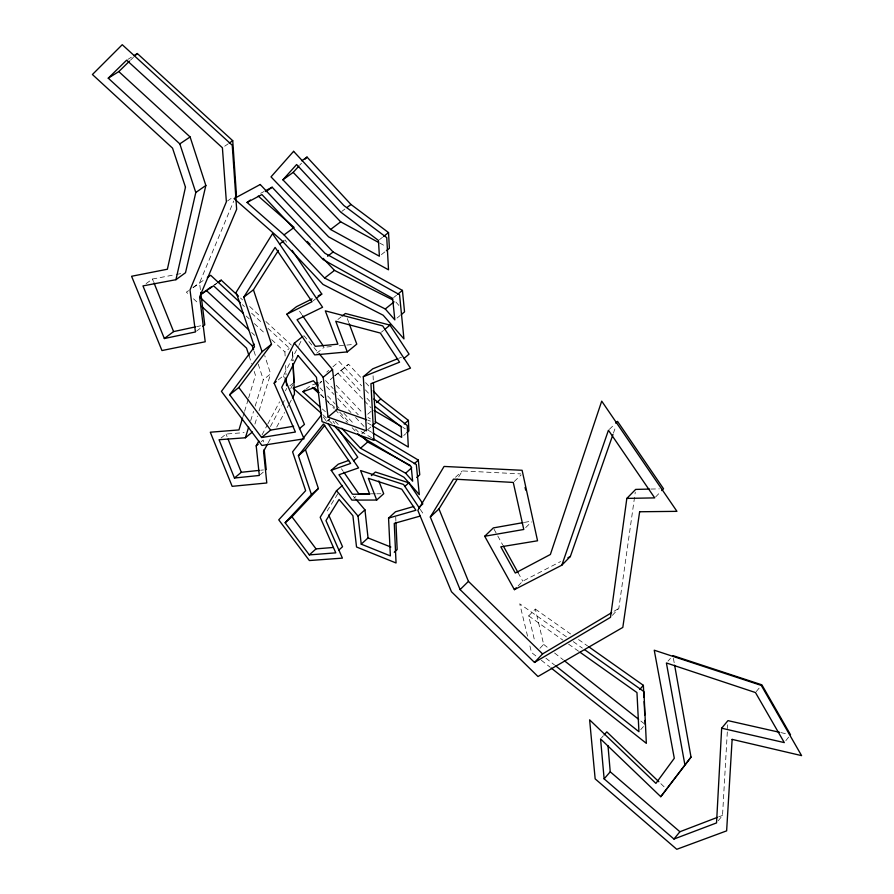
<?xml version="1.0" encoding="UTF-8"?>
<svg xmlns="http://www.w3.org/2000/svg" width="894" height="894" viewBox="0 0 894 894"><rect width="100%" height="100%" fill="white"/><g stroke="black" fill="none" stroke-linecap="round" stroke-linejoin="round"><path stroke-width="0.67" stroke-dasharray="4.47 3.35" d="M718.251 820.77L722.531 815.406L727.716 724.81M612.356 615.351L618.816 608.401L635.265 492.147M242.989 416.604L244.196 412.615M244.598 411.285L248.219 399.294M248.621 397.964L255.472 375.324L254.187 371.435M250.7 420.627L253.55 411.385M255.181 406.111L263.339 379.726L270.636 373.871L264.747 355.644M254.913 424.058L257.405 416.135M259.059 410.849L270.636 373.871M613.418 433.188L615.709 426.628M200.39 289.678L199.552 282.906L233.747 201.049M278.269 379.894L283.42 375.737L298.272 346.548M298.898 345.33L301.993 339.239M262.043 434.853L267.239 425.075M267.887 423.845L279.576 401.831M285.409 390.823L286.717 388.376M270.424 426.561L281.554 405.72M282.213 404.501L284.828 399.596M290.729 388.566L292.696 384.889M268.155 442.876L270.793 438.015M276.704 427.064L284.594 412.469M287.22 407.597L288.538 405.161M289.187 403.954L291.824 399.082M337.764 493.823L327.048 511.212L328.154 513.748M458.689 476.86L462.343 470.914L520.744 473.898M328.165 421.085L329.841 418.973M785.848 740.645L788.966 736.734M756.257 691.587L759.464 687.721M640.73 729.638L643.423 726.543M668.019 661.113L670.466 658.353M601.461 737.93L603.238 735.907M299.646 165.245L301.49 163.2M539.931 648.306L543.653 644.395L535.327 609.082L528.7 615.91L534.947 642.082M655.593 496.986L660.878 491.51M518.118 585.883L522.778 581.178L560.594 561.555M525.706 527.583L531.483 521.906M130.49 60.177L133.418 57.328M609.35 429.366L614.815 424.047M514.251 481.497L521.146 474.915M455.459 477.284L462.343 470.914M353.879 498.316L355.868 496.55M403.73 435.512L405.798 433.691M326.768 372.116L328.824 370.339M332.926 366.797L339.072 361.489L361.634 385.828M361.712 433.925L364.808 431.243M367.4 429.936L371.468 426.416M367.702 414.235L372.921 409.765M334.781 375.815L348.582 364.238L361.846 378.542M334.792 375.916L348.582 364.238M326.545 421.409L329.651 418.783M260.31 474.636L263.272 472.133M261.216 441.703L263.216 440.038L263.629 444.072M381.425 332.177L383.56 330.411M315.481 386.733L318.644 384.118M319.694 383.258L321.806 381.514L317.973 382.9M306.106 389.125L310.307 385.683L315.414 383.828M396.992 318.096L400.233 315.437M289.835 385.828L292.964 383.291M393.617 297.579L396.556 295.188M221.053 438.094L226.048 434.037L244.107 432.629M316.8 353.208L324.164 347.252M337.887 319.504L341.106 316.923M285.119 356.002L284.918 351.957L289.164 348.571M381.392 254.634L385.392 251.482M313.135 300.842L315.291 299.155M379.469 239.659L382.487 237.301M196.479 331.171L201.664 327.249M341.81 211.397L344.872 209.084M214.683 285.007L216.862 283.387M193.193 287.6L199.552 282.906M146.113 283.621L152.438 279.051L174.922 274.737M227.489 201.005L231.948 197.831M188.578 290.628L186.365 292.159L188.399 294.059M192.992 287.555L204.044 279.878M224.696 146.214L228.138 143.856M213.711 285.264L216.929 283.074M127.831 59.429L131.396 57.216M614.055 611.25L618.816 608.401M260.668 193.316L264.11 191.495M399.037 358.192L401.54 357.175M718.653 816.892L722.531 815.406M196.635 326.634L200.703 325.762M176.241 274.48L181.538 273.475M524.353 522.398L531.092 521.202M260.702 470.233L263.462 469.931M326.88 346.984L332.311 346.459M339.117 345.81L351.342 344.626M650.988 489.063L659.347 488.873M371.267 493.812L375.413 493.79M376.787 493.79L380.933 493.756M781.01 732.622L786.452 733.851M367.87 420.191L370.418 421.096M379.648 243.034L385.739 246.342M402.915 427.421L405.306 428.829M368.015 417.453L370.418 418.873M367.624 422.94L371.211 425.063M368.071 430.17L371.658 432.305M361.087 431.545L371.669 437.859M535.327 609.082L570.584 633.958M578.552 639.579L587.649 646.004M566.45 636.83L519.738 603.808L527.896 637.59M573.289 641.657L582.396 648.105M528.7 615.91L562.885 640.115M568.584 644.149L578.843 651.413M543.653 644.395L548.011 647.837M554.571 653L563.309 659.895M640.842 721.033L644.127 723.615M545.888 658.163L554.649 665.08M535.852 655.917L531.472 652.452L529.516 644.351M541.328 660.241L550.078 667.17M320.477 394.723L324.544 398.344M325.561 399.249L335.742 408.301M322.343 408.983L325.394 411.709M323.215 414.984L332.143 423.588M240.52 298.026L242.553 299.903M249.672 306.497L260.847 316.856M265.931 321.561L291.343 345.084M242.375 304.653L244.431 306.541M251.583 313.179L262.836 323.606M267.954 328.344L291.478 350.135M246.196 316.051L249.258 318.89M254.354 323.617L265.563 334.01M271.675 339.675L284.918 351.957M251.627 332.534L254.656 335.351M193.495 298.797L198.602 303.535M660.845 783.669L664.845 787.502M337.977 373.29L363.478 399.909M364.417 400.892L371.032 407.787M336.245 385.359L362.774 413.062M325.505 380.565L333.205 388.611M334.166 389.616L358.248 414.771M326.5 386.51L334.01 394.5M337.764 398.5L350.917 412.48M355.611 417.476L364.059 426.46M320.03 387.873L322.89 390.924M327.673 395.997L335.306 404.122M336.267 405.138L339.128 408.189M343.899 413.263L354.404 424.438M339.642 412.1L348.984 422.069M355.533 429.031L358.338 432.026M321.024 394.612L323.851 397.618M327.617 401.629L334.211 408.647M335.161 409.642L347.408 422.672M352.113 427.69L355.879 431.701M335.183 421.253L339.876 426.248M365.635 382.632L369.423 386.711M365.4 389.885L370.105 394.958M341.117 370.407L362.361 393.315M366.976 398.299L369.747 401.283M395.908 302.038L399.361 305.971M353.32 496.148L355.108 498.26M303.848 335.596L317.292 351.521M341.441 468.747L343.017 471.026M323.326 416.839L326.455 421.376M333.004 421.275L334.557 423.521M299.535 311.213L301.837 314.599M285.052 239.961L286.616 242.263M420.247 509.345L424.035 514.989M493.991 529.136L502.696 544.871M518.095 572.708L522.778 581.178M283.42 375.737L284.527 378.296M152.438 279.051L153.477 281.61M226.048 434.037L227.076 436.585M347.285 318.588L348.716 322.41M249.08 355.868L251.627 363.646M253.974 351.063L256.109 357.578M258.232 364.093L263.339 379.726M673.394 658.33L674.378 663.817M373.066 375.771L373.279 379.928M285.588 365.445L286.046 374.888M292.595 351.42L293.031 360.863M292.562 352.482L292.941 360.83M395.729 517.168L395.908 521.213M333.73 376.72L330.556 379.425L333.741 376.787"/><path stroke-width="1.34" d="M779.646 732.32L727.951 720.631L721.659 728.208L716.541 822.916L673.964 839.041L604.132 778.853L600.567 738.936L660.778 796.699L691.017 757.106L674.624 665.192M649.592 489.085L635.656 489.409L626.839 498.405L610.513 617.329L534.5 662.443L460.097 589.582L430.305 517.011L453.493 479.106L513.268 482.436L523.783 529.471L484.716 536.255L514.385 589.649L561.834 565.187L570.35 556.493L612.96 434.495M175.928 279.699L195.797 192.501L179.817 143.878L108.252 78.18L126.646 60.166L222.405 147.789L226.372 201.798L190.009 289.947L195.44 331.965L164.351 338.535L142.962 285.901L175.928 279.699L185.505 272.715L205.855 185.471L190.109 136.961L118.801 71.587L108.252 78.18M242.576 417.945L238.955 429.925L210.302 432.215L232.161 486.336L266.792 482.972L263.562 451.392L267.507 444.094M258.791 440.977L256.198 445.86L259.327 475.463L234.452 478.022L219.052 439.725L245.392 437.769L248.655 427.22M561.834 565.187L608.434 430.249L654.71 497.891L626.839 498.405M235.345 197.216L236.418 194.657L232.731 140.704L137.318 53.528L133.765 55.741M278.436 250.398L253.438 289.812L271.497 344.279L262.076 351.711L229.68 394.768L261.64 437.535L295.4 432.026L274.156 383.224L294.349 343.162L302.787 336.435M292.472 397.864L294.45 394.22L293.064 363.612M342.48 485.431L336.49 490.705L320.175 517.302L335.786 552.85L309.324 554.895L285.152 522.744L311.436 494.572L318.376 488.515L305.48 449.66L324.801 425.32M430.305 517.011L438.965 508.932L457.225 479.24M262.076 351.711L243.771 297.154L275.095 247.415L312.051 301.691L286.818 314.241L314.699 354.907L347.274 351.912L356.784 344.112L349.185 323.695M660.778 796.699L691.017 757.106M229.68 394.768L238.821 387.482L271.497 344.279M321.751 414.57L292.584 451.861L305.647 490.672L278.749 519.839L309.38 560.549L342.402 558.124L325.975 520.61L339.083 499.478L352.906 515.749L356.538 547.005L396.053 562.985L394.265 523.381L420.158 516.084M311.436 494.572L298.395 455.683L323.449 424.024L350.66 463.416L331.205 470.311L351.89 500.092L376.698 500.048L383.694 493.745L378.821 480.972M673.964 839.041L679.898 831.744L717.368 817.384M604.132 778.853L610.233 771.801L607.987 745.641M639.713 689.475L643.378 685.34L588.788 646.809M604.132 734.902L606.803 731.873L658.844 781.747M282.895 179.806L296.618 164.53L340.793 212.157L378.453 240.441L379.391 256.209L330.579 229.479L282.895 179.806L293.198 172.386L298.73 166.262M305.178 159.121L307.011 157.076L350.984 204.48L388.532 232.585L389.382 248.331L386.387 250.7M285.152 522.744L291.958 516.788L318.376 488.515M534.5 662.443L542.58 653.916L611.675 612.669M661.761 490.594L663.527 488.772L617.542 421.376L615.72 423.153M514.385 589.649L516.251 587.76M460.097 589.582L468.445 581.379L438.965 508.932M118.801 71.587L129.518 61.127M135.363 55.428L137.318 53.528M484.716 536.255L493.32 527.918L523.001 522.644M394.254 552.268L397.159 549.553L395.964 522.565M418.906 507.501L422.896 503.825M413.766 506.473L395.494 511.77L388.555 518.107L390.376 555.889L361.232 544.155L368.049 537.931L364.953 509.859L356.002 499.321M404.792 486.47L408.815 482.816L422.158 502.719M416.716 477.497L419.755 474.736L418.314 460.075L372.854 433.02M338.681 550.223L342.536 546.726L328.701 515.022M414.235 463.751L418.314 460.075M361.232 544.155L358.047 516.095L364.953 509.859M341.754 428.248L360.505 448.229L405.641 473.205L411.743 467.707M309.324 554.895L316.029 548.871L333.261 547.474M371.368 475.608L375.402 472.021L408.815 482.816M406.837 432.774L408.904 430.942L408.39 420.381L380.788 398.97L373.211 390.801M404.222 424.035L408.39 420.381M353.7 460.756L357.768 457.203L338.424 429.142M360.505 448.229L367.68 441.982L410.324 465.45M331.205 470.311L338.267 464.176L348.671 460.455M372.485 425.544L375.525 422.907L373.424 382.699M376.586 402.568L380.788 398.97M298.395 455.683L305.48 449.66M403.786 358.595L409.061 354.125L389.974 325.114L345.386 313.481L342.167 316.063M397.774 358.695L372.709 368.842L363.299 376.72L366.384 430.807L328.053 417.096L337.217 409.363L332.534 369.557L319.091 353.644M299.423 428.651L304.452 424.438L285.085 379.581M234.452 478.022L241.313 472.289L259.316 470.378M261.64 437.535L270.614 430.103L293.623 426.248M256.198 445.86L258.21 444.195M384.632 329.528L389.974 325.114M245.392 437.769L252.432 431.981M320.298 407.161L302.965 391.717L305.055 389.996M328.053 417.096L323.181 377.268L332.534 369.557M401.305 314.543L404.535 311.883L402.434 290.405L333.104 251.996L272.134 187.215L265.25 190.88M250.454 200.021L247.057 202.457L284.068 234.887L324.623 278.056L385.292 309L394.064 301.848M397.539 294.383L402.434 290.405M274.156 383.224L276.212 381.559M253.55 349.755L252.276 345.844L254.399 344.179M316.375 298.305L321.773 294.059L292.081 250.32M286.818 314.241L296.45 306.709L312.129 298.887M324.623 278.056L334.479 270.39L392.567 299.803M383.492 236.519L388.532 232.585M327.584 256.243L333.104 251.996M202.692 326.455L204.771 324.88L200.725 292.383M330.579 229.479L340.681 221.824L378.43 242.363M243.771 297.154L253.438 289.812M346.906 207.553L350.984 204.48M164.351 338.535L173.592 331.596L195.283 326.925M279.52 244.096L283.946 240.788M200.815 294.405L206.212 290.382L248.599 329.73M217.946 282.571L221.209 280.146L238.497 296.149M284.068 234.887L294.104 227.422L258.243 196.054M266.01 191.629L272.134 187.215M301.814 160.797L307.011 157.076M195.797 192.501L205.855 185.471M207.363 277.576L210.671 275.274L240.33 302.753M229.289 143.074L232.731 140.704M207.285 289.656L211.576 286.728M218.002 282.336L221.209 280.146M200.949 294.45L213.588 285.812L243.146 313.224M179.817 143.878L190.109 136.961M247.057 202.457L261.92 194.568L323.159 259.64L392.634 298.373L394.835 319.873L385.292 309M567.913 557.755L570.35 556.493M318.163 295.869L321.773 294.059M363.299 376.72L399.562 362.171L380.352 333.06L335.742 321.225L347.274 351.912M315.414 383.828L317.973 382.9M302.965 391.717L314.431 387.594L319.136 392.611M388.555 518.107L415.911 510.262L401.764 489.208L368.339 478.301L376.698 500.048M369.892 493.823L358.852 493.89L343.81 472.166M721.659 728.208L784.295 742.601L755.464 692.548L666.399 662.957L684.838 764.515M672.903 655.593L761.867 684.826L790.531 734.779M337.217 409.363L366.596 419.744M368.049 537.931L390.834 547.027M374.117 410.469L401.708 426.706M375.223 421.711L401.663 437.345L401.093 426.773L374.508 406.088M372.407 425.779L408.312 447.056L407.228 425.499L373.86 399.015M372.843 438.563L416.313 464.5L419.308 494.65L404.021 477.295L359.209 452.431L334.01 425.578M584.676 649.714L643.915 691.587L646.34 743.339L551.173 668.041M579.982 652.218L636.964 692.571L638.942 731.705L555.744 665.952M564.393 660.755L638.662 719.312M610.233 771.801L679.898 831.744M312.341 387.493L318.443 392.913M321.147 413.129L293.12 388.141L313.347 380.766L318.119 385.839M200.669 297.892L252.276 345.844M201.653 306.385L246.52 348.09L249.08 355.868M468.445 581.379L542.58 653.916M293.198 172.386L340.681 221.824M307.245 241.414L310.073 244.408M323.215 258.4L334.479 270.39M363.947 437.993L367.68 441.982M357.768 433.702L359.656 435.702L411.173 466.512L412.659 481.184L405.641 473.205M336.49 490.705L358.047 516.095M294.349 343.162L323.181 377.268M291.958 516.788L316.029 548.871M238.821 387.482L270.614 430.103M328.02 423.644L358.572 467.908L338.96 474.748L352.471 494.237L369.691 494.136L360.584 470.546L403.563 484.481L419.487 508.217M302.608 315.716L323.393 346.123M503.367 546.078L518.095 572.708M153.992 282.895L173.592 331.596M228.093 439.133L241.313 472.289M525.08 487.398L525.672 490.08M264.177 449.458L266.233 469.641M286.181 377.592L286.583 385.683M643.378 685.34L643.948 697.476M644.138 701.533L644.775 715.032M645.021 720.43L645.211 724.475M293.143 363.556L294.003 382.442M732.13 739.383L726.632 830.861L676.769 849.3L595.158 778.875L589.615 719.849L655.894 783.39L674.299 758.28L654.24 650.206L761.275 685.407L801.583 755.62L732.13 739.383M639.635 511.759L622.816 627.409L537.976 676.512L451.47 591.739L417.844 510.385L444.072 466.444L522.107 470.289L537.551 540.781L500.808 546.826L515.313 573.043L550.38 554.481L601.718 401.127L676.948 511.346L639.635 511.759M185.471 187.159L167.39 269.228L131.586 276.268L161.959 350.549L205.218 341.765L199.619 296.964L236.653 209.297L232.25 145.264L122.243 44.7L92.417 74.515L172.542 148.147L185.471 187.159M298.004 355.521L281.722 387.303L304.061 438.809L261.92 445.458L221.444 391.36L254.499 346.794L236.117 292.372L272.536 233.647L322.589 307.257L297.065 319.717L315.303 346.358L337.898 344.156L325.315 310.855L382.677 325.885L410.502 368.116L370.943 383.694L373.971 440.362L322.03 421.633L316.465 377.346L298.004 355.521M293.601 151.332L271.016 176.867L328.59 236.843L388.521 269.809L386.744 237.636L343.788 205.452L293.601 151.332M260.232 184.499L234.072 198.613L281.442 240.173L323.025 284.437L383.18 315.236L403.932 338.882L399.551 294.707L324.958 253.27L260.232 184.499"/></g></svg>
